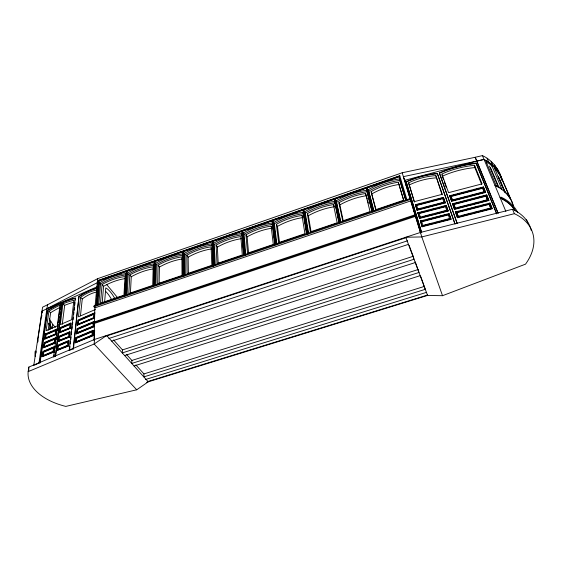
<?xml version="1.0" encoding="UTF-8"?>
<svg xmlns="http://www.w3.org/2000/svg" width="562" height="562" viewBox="0 0 562 562"><rect width="100%" height="100%" fill="white"/><g stroke="black" fill="none" stroke-linecap="round" stroke-linejoin="round"><path stroke-width="0.84" d="M420.622 232.935L420.446 232.443A249.985 4.271 72.1 0 1 416.175 218.646L414.967 214.825L93.91 322.068L94.374 325.735A229.76 80.008 75.3 0 0 94.556 339.441L94.142 344.028L136.721 389.796L148.256 381.816L106.625 335.479L94.142 344.028L28.156 371.637A56.903 33.193 3.1 0 0 65.796 406.403L136.721 389.796M94.402 322.623L94.437 320.466A229.76 80.008 75.3 0 1 94.936 307.828L93.945 306.712L94.03 305.819L409.965 198.618L410.724 200.915A249.985 4.271 72.1 0 0 414.552 213.384L415.213 215.541L93.84 322.806M159.116 283.887L159.446 267.048L158.062 265.166A52.849 34.802 -36.5 0 1 181.884 256.939L182.018 275.436L157.669 283.698L158.062 265.166M155 284.913L155.526 263.374A56.888 37.443 -36.5 0 1 182.748 253.947L182.931 276.293M155.92 285.236L156.405 264.562L155.526 263.374M153.482 285.426L154.051 263.887A56.586 36.579 -38.1 0 0 127.314 273.139L126.021 295.591M153.672 285.84L154.304 261.407L126.794 270.954L125.361 295.436M153.939 284.386L154.276 271.298M154.48 263.445L154.304 261.407M154.318 285.615L154.936 261.19L182.952 251.467L183.367 275.268M154.564 285.039L154.936 261.19M37.886 341.359L37.928 339.659M41.953 312.416L41.988 311.207L97.254 282.707M135.885 364.928L143.935 373.927L143.837 376.891L425.286 289.325L420.826 276.743M126.45 354.362L131.894 360.453L131.754 363.445L418.985 272.486L415.276 261.899M130.426 292.788L131.269 276.757L129.822 274.923A52.568 34.008 -38 0 1 153.215 266.845L152.709 285.384L128.81 293.497L129.822 274.923M127.061 295.022L128.234 274.298L127.314 273.139M113.559 339.947L122.467 349.908L122.291 352.915L414.032 259.258M125.6 295.724L126.794 270.954M124.539 296.097L125.867 273.638A56.341 35.715 -39.4 0 0 99.607 282.728L97.605 305.229M124.729 295.654L126.169 271.165L98.947 280.614L96.727 305.18M124.961 295.942L125.066 294.193M125.27 290.695L125.628 284.576M125.839 281.077L126.141 275.83M104.588 302.398L105.775 287.87A24.117 9.997 70.9 0 1 114.978 298.851M102.235 302.363L103.591 286.29L102.087 284.498A52.343 33.207 -39.4 0 1 125.059 276.567L123.949 295.148L100.479 303.115L102.087 284.498M98.736 304.625L100.563 283.866L99.607 282.728M93.819 340.27L94.69 330.66M97.05 304.618L98.947 280.614M94.43 337.031L94.669 334.411M93.004 335.781L93.194 330.294L75.87 337.572L75.294 342.799L93.004 335.781L93.194 330.294M93.819 326.852L94.002 321.464L76.846 328.742L76.277 333.87L93.819 326.852L94.002 321.464M94.795 312.802L77.795 320.08L77.24 325.11L94.62 318.099L94.718 313.645M96.102 305.391L98.385 280.319L399.744 175.709L399.87 176.068M96.657 302.286L96.966 298.9M97.191 296.357L97.5 292.971M97.732 290.428L98.041 287.034M98.266 284.498L98.385 280.319M90.749 327.442L93.102 326.452L93.144 322.525L77.535 329.142L77.135 332.802L89.182 328.103M93.615 317.446L93.952 313.856L78.483 320.466L78.09 324.063L93.903 317.706L94.1 315.556M92.414 333.87L92.28 335.366L82.79 339.336M93.299 324.253L93.144 322.525M95.097 306.086L97.619 278.682L402.188 172.773L475.227 157.276L498.115 213.146M80.464 315.781L82.277 298.907L80.605 297.354A29.842 17.148 -45.7 0 1 97.177 290.104M75.884 340.439L75.87 337.572M77.535 325.37L77.809 322.855M80.605 297.354L78.476 316.778L95.407 309.507M76.165 341.724L76.573 337.987L92.33 331.369L91.985 335.107L76.165 341.724L76.46 341.977L76.573 337.987M77.43 333.062L77.535 329.142M78.385 324.316L78.483 320.466M96.973 288.137A41.714 24.11 -46.1 0 0 78.975 296.42L73.123 348.869L69.189 350.505L75.252 298.057A91.838 53.137 -48.8 0 0 63.731 301.864L59.059 303.916A91.838 53.137 -48.8 0 0 47.37 310.28L39.726 362.75L34.514 365.117M73.425 349.121L78.975 296.42M68.55 346.002L68.866 340.516L57.282 345.384L56.607 350.611L68.55 346.002L68.866 340.516M69.597 337.067L69.899 331.685L58.427 336.554L57.767 341.682L69.597 337.067L69.899 331.685M70.622 328.306L70.917 323.024L59.544 327.885L58.898 332.922L70.622 328.306L70.917 323.024M69.688 349.037L69.983 346.459M70.285 343.881L70.58 341.303M70.777 339.581L71.072 337.003M71.374 334.425L71.669 331.847M71.964 329.262L72.266 326.684M72.463 324.969L72.758 322.384M73.06 319.806L73.355 317.228M73.65 314.65L73.952 312.072M74.149 310.35L74.444 307.772M74.739 305.194L75.041 302.609M75.336 300.031L75.252 298.057M59.333 349.142L67.861 345.574L68.002 341.584L57.956 345.806L57.781 349.789L57.956 345.806M68.613 336.406L69.049 332.739L59.094 336.954L58.624 340.621L68.908 336.659L58.624 340.621M69.646 327.66L70.067 324.063L60.211 328.278L59.748 331.875L69.941 327.913M68.037 344.077L68.002 341.584M69.168 334.46L69.049 332.739M62.27 324.351L64.679 305.335L62.972 303.817L63.604 303.55A72.428 41.56 -48.2 0 1 73.896 300.291L71.627 319.715L60.303 324.576L62.972 303.817M58.926 340.874L59.094 336.954M60.211 328.278L60.043 332.128L61.567 331.482M55.441 356.596L62.129 302.546L55.554 355.732M57.296 347.871L57.282 345.384M58.504 338.514L58.427 336.554M59.621 329.817L59.544 327.885M53.833 352.149L54.219 346.67L42.789 351.475L42.038 356.701L53.833 352.149L54.219 346.67M55.006 343.22L55.385 337.839L44.061 342.644L43.323 347.773L55.006 343.22L55.385 337.839M56.165 334.46L56.53 329.177L45.311 333.976L44.588 339.012L56.165 334.46L56.53 329.177M54.001 356.371L54.233 354.636M54.57 352.037L54.802 350.302M55.027 348.566L55.371 345.96M55.708 343.354L55.94 341.619M56.165 339.884L56.509 337.284M56.734 335.549L57.078 332.943M57.422 330.344L57.647 328.608M57.872 326.873L58.216 324.267M58.441 322.532L58.785 319.926M59.017 318.19L59.242 316.455M59.586 313.856L59.811 312.121M60.155 309.514L60.38 307.779M60.724 305.18L60.661 303.185L53.58 356.996L55.132 356.35M43.977 355.563L53.158 351.721L53.355 347.738L43.443 351.896L43.218 355.879L43.752 352.142L53.657 347.983L53.355 347.738M46.765 346.002L54.345 342.806L54.528 338.893L44.707 343.052L44.489 346.965L44.707 343.052M55.209 333.807L55.687 330.21L45.951 334.376L45.438 337.973L55.505 334.06M53.46 349.48L53.657 347.983M54.542 341.338L54.528 338.893M55.603 333.343L55.891 331.187M49.33 318.78L52.786 324.457L52.231 328.461L49.091 323.438M50.095 325.37L50.657 321.359M49.814 329.606L50.173 327.056L50.545 327.59M49.28 323.22L50.728 326.248L50.355 328.939A9.111 2.761 83.2 0 0 48.627 323.635M48.128 330.456L50.643 312.718A72.252 41.609 -48.2 0 1 59.017 307.927M42.67 354.706L42.993 352.465M43.871 346.311L44.117 344.597M44.89 339.258L45.248 336.743M48.915 311.222L46.119 330.667L57.303 325.869L60.043 305.103L59.41 305.391A72.428 41.56 -48.2 0 0 48.915 311.222L50.643 312.718M45.74 338.219L45.951 334.376M40.035 362.996L47.658 310.526A91.803 53.144 -48.8 0 1 59.347 304.168L60.949 303.445M38.961 363.073L47.496 304.787L97.619 278.682M33.769 365.455L42.579 307.189L47.468 304.794M38.083 337.966L41.848 313.09M42.213 312.57L42.452 310.955M28.156 371.637L28.873 367.056L94.556 339.441L420.446 232.443L512.488 209.254A64.391 41.7 -18.6 0 1 531.252 230.427M46.906 308.819L97.317 286.683M48.016 333.196L45.311 333.976M49.618 332.514L52.02 331.482M53.622 330.8L56.832 329.43M61.356 327.491L68.936 324.253M81.174 319.012L83.492 318.022M85.038 317.361L95.076 313.069M46.253 334.622L55.982 330.463L55.687 330.21M60.506 328.531L70.362 324.316L70.067 324.063M78.771 320.726L94.233 314.116L93.952 313.856M46.491 337.895L50.994 335.978M52.498 335.338L54.753 334.376M63.084 330.828L69.175 328.236M79.158 323.986L89.246 319.694M90.798 319.033L93.13 318.036M44.588 339.012L55.87 334.207M58.898 332.922L70.327 328.053M77.24 325.11L94.332 317.832M62.417 302.799L64.019 302.117A91.803 53.144 -48.8 0 1 75.533 298.317M45.122 342.567L52.666 339.371M54.177 338.731L55.687 338.092M58.722 336.8L63.316 334.854M64.841 334.207L67.138 333.238M79.474 328.004L81.813 327.014M83.373 326.353L85.712 325.363M87.272 324.703L89.611 323.705M91.95 322.714L93.51 322.054M45.009 343.298L54.83 339.139M59.389 337.207L69.344 332.992M77.83 329.395L93.44 322.785M44.187 346.719L54.043 342.553M77.135 332.802L92.807 326.192M64.679 305.335L65.304 305.068A72.252 41.609 -48.2 0 1 73.559 302.321M43.323 347.773L54.711 342.968M57.767 341.682L69.302 336.814M76.277 333.87L93.531 326.592M44.623 351.081L53.755 347.239M59.902 344.661L68.388 341.092M76.959 337.495L93.482 330.554M58.258 346.052L68.297 341.837M76.868 338.24L92.625 331.629M42.909 355.634L52.856 351.475M57.479 349.543L67.559 345.321M78.835 340.986L81.209 339.996M42.038 356.701L53.523 351.903M56.607 350.611L68.255 345.749M75.294 342.799L92.709 335.521M514.392 213.686L421.809 236.925L405.799 237.255L427.584 295.472L442.519 295.703L525.526 264.161A64.742 41.665 -18.5 0 0 514.392 213.686L512.488 209.254M98.624 280.607L212.829 240.972M214.487 240.395L240.972 231.207M242.622 230.631L399.041 176.356M183.816 275.612L183.591 251.242L212.127 241.344L213.244 266.507M213.883 265.412L212.78 241.112L241.85 231.031L243.831 255.253M244.519 255.022L242.517 230.799L272.127 220.522L272.303 220.852L242.7 231.115L244.639 254.474M275.752 244.421L272.809 220.29L302.981 209.816L303.15 210.153L272.984 220.613L275.83 243.887M307.737 234.48L303.677 209.577L334.425 198.906L339.497 223.191M340.073 222.608L335.135 198.66L366.48 187.785L372.381 211.122M367.204 187.539L399.161 176.454L399.287 176.805L367.344 187.884L367.204 187.539L373.196 211.368M99.186 280.895L126.401 271.453M127.019 271.242L154.522 261.702M155.154 261.485L183.163 251.769M184.034 275.914L183.802 251.544L212.331 241.653L212.717 250.329M214.045 264.857L212.984 241.428L242.039 231.347M307.625 233.097L303.838 209.914L334.58 199.25M366.621 188.137L335.289 199.004L335.135 198.66M93.945 306.712L410.225 199.482L409.965 198.618M94.936 307.828L410.724 200.915M94.395 323.424L415.459 216.335M106.548 336.013L406.459 237.578M108.838 338.5L407.569 240.789M111.676 341.099L408.462 244.365M122.467 349.908L413.189 256.3L413.822 258.52M124.645 355.535L415.269 262.559M131.894 360.453L418.135 269.542M134.03 365.981L420.172 275.668M143.935 373.927L424.436 286.395M145.502 379.505L426.691 292.303M147.497 381.584L427.619 295.015M146.633 382.315L427.759 295.366M415.388 204.687L443.432 197.36L445.237 202.566L445.301 202.945L417.067 210.286L415.388 204.687L417.067 210.286M449.705 195.717L483.432 186.907L485.526 192.085L485.568 192.471L451.616 201.301L449.705 195.717L451.616 201.301M416.309 204.835L421.409 203.5M427.352 201.948L429.902 201.287M431.602 200.838L434.145 200.177M435.845 199.728L438.395 199.067M440.095 198.625L443.488 197.733L443.432 197.36M453.134 195.218L455.663 194.557M457.349 194.115L459.878 193.454M461.564 193.012L464.086 192.352M468.301 191.256L470.83 190.595M476.731 189.05L479.26 188.389M480.946 187.954L483.475 187.294L483.432 186.907M417.896 209.317L417.819 208.945L443.945 202.144L444.008 202.517L442.624 198.323L416.632 205.109L417.896 209.317L420.418 208.657M452.417 200.332L450.998 196.131L482.646 187.87L484.177 191.67L452.361 199.953L452.417 200.332L457.44 199.025M416.709 205.481L442.687 198.695L442.624 198.323M451.054 196.51L482.688 188.256L482.646 187.87M424.633 207.561L427.162 206.9M428.841 206.465L435.585 204.708M437.264 204.273L442.322 202.959M459.112 198.59L461.627 197.936M463.299 197.501L465.807 196.848M469.994 195.759L476.688 194.016M478.36 193.581L483.383 192.274M416.997 209.914L445.237 202.566M451.56 200.922L485.526 192.085M417.868 212.731L446.214 205.376L448.062 210.694L448.118 211.073L419.582 218.442L417.868 212.731L419.582 218.442M452.558 203.732L486.657 194.881L488.799 200.17L488.835 200.557L454.503 209.422L452.558 203.732L454.503 209.422M417.938 213.103L422.104 212.022M426.27 210.94L428.771 210.293M430.436 209.858L435.438 208.565M441.275 207.048L446.27 205.755L446.214 205.376M454.272 203.676L459.266 202.383M460.924 201.948L467.577 200.227M471.736 199.145L474.23 198.498M475.888 198.07L480.875 196.77M482.54 196.342L485.034 195.695M445.399 206.352L445.462 206.732L419.203 213.539L419.126 213.167L445.399 206.352L446.811 210.631L446.748 210.258L420.341 217.087M455.318 208.432L453.864 204.161L485.87 195.857L487.472 200.121L485.87 195.857M453.92 204.54L485.905 196.243M487.43 199.735L455.262 208.052L453.864 204.161M423.713 216.602L432.782 214.255M436.913 213.195L439.386 212.555M441.037 212.127L445.982 210.848M458.697 207.561L465.469 205.811M467.163 205.369L469.699 204.716M473.935 203.62L476.471 202.966M482.393 201.435L484.936 200.782M419.512 218.07L448.062 210.694M454.447 209.043L488.799 200.17M420.397 220.95L449.052 213.56L450.942 218.997L450.998 219.37L422.146 226.774L420.397 220.95L422.146 226.774M455.466 211.909L489.952 203.023L492.136 208.425L492.179 208.811L457.454 217.712L455.466 211.909L457.454 217.712M421.31 221.105L423.839 220.452M428.047 219.37L430.576 218.716M432.262 218.281L437.32 216.981M438.999 216.546L441.528 215.892M443.214 215.457L445.743 214.81M455.522 212.288L458.887 211.417M460.566 210.989L463.088 210.336M467.296 209.254L469.818 208.607M471.497 208.172L476.541 206.872M482.428 205.355L484.95 204.701M421.676 221.4L448.237 214.558L449.67 218.92L449.614 218.541L422.912 225.397L422.982 225.769L421.676 221.4L421.746 221.772L448.293 214.937L448.237 214.558M456.794 212.352L458.276 216.707L456.794 212.352L489.158 204.013L490.795 208.362L489.158 204.013M456.85 212.731L489.193 204.399M458.22 216.335L490.752 207.982M423.818 225.559L430.485 223.845M434.658 222.77L437.159 222.13M441.332 221.063L448.841 219.131M463.278 215.429L465.779 214.782M467.443 214.354L469.944 213.715M474.117 212.647L476.618 212M480.784 210.933L483.285 210.293M484.957 209.865L489.959 208.579M422.076 226.402L450.942 218.997M457.398 217.339L492.136 208.425M502.302 180.571C499.548 169.907 492.607 160.261 482.435 155.597L475.192 157.283L498.051 213.167M484.044 159.418L476.766 161.118L484.015 159.425C491.483 163.078 497.953 169.092 501.142 176.868M495.726 185.355L497.721 186.767M52.786 324.457L55.35 327.414M106.661 284.527L117.31 297.319M212.963 266.114L211.979 243.831A57.261 38.286 -34.7 0 0 184.252 253.427L185.088 254.642L185.32 275.261M186.823 255.239L187.062 273.722L211.874 265.299L211.087 246.858A53.2 35.589 -34.7 0 0 186.823 255.239L188.144 257.157L188.375 273.111M243.571 255.738L241.758 233.518A57.717 39.108 -32.8 0 0 213.511 243.297L214.305 244.54L215.267 265.102M216.11 245.123L217.016 263.55L242.299 254.972L240.831 236.588A53.622 36.347 -32.8 0 0 216.11 245.123L217.368 247.083L218.168 263.002M274.769 245.158L272.092 223.016A58.265 39.895 -30.7 0 0 243.318 232.977L244.07 234.249L245.798 254.748M271.882 227.491L271.13 226.121A54.135 37.071 -30.7 0 0 245.952 234.818L247.132 236.827L248.594 253.448M274.389 223.767A58.82 40.64 -28.4 0 1 303.67 213.644L303.009 212.317A58.926 40.64 -28.4 0 0 273.687 222.468L274.389 223.767L276.911 244.196M302.714 216.855L302.012 215.457A54.746 37.759 -28.4 0 0 276.349 224.315L277.466 226.374L279.476 242.187M338.844 222.524L334.516 201.407A59.705 41.328 -26.1 0 0 304.632 211.755L305.285 213.082L308.636 233.441M334.137 206.022L333.484 204.589A55.469 38.399 -26.1 0 0 307.337 213.616L308.369 215.724L311.011 231.474M336.779 202.201A60.506 41.96 -23.6 0 1 367.204 191.684L366.642 190.286A60.619 41.96 -23.7 0 0 336.167 200.831L340.986 222.468M367.281 198.997L365.574 193.504A56.312 38.982 -23.6 0 0 338.907 202.713L339.87 204.87L343.347 221.386M497.391 168.839L499.049 172.667M500.875 177.487L501.866 179.784M494.609 164.94L496.26 168.769M498.649 176.988L505.154 192.127M498.185 176.391L505.266 192.857M491.16 161.399L492.804 165.221M487.085 158.266L488.715 162.095M490.394 167.328L498.852 187.251M489.404 166.064L498.382 187.237M482.435 155.597L505.877 211.41M457.018 223.142L439.351 172.864A94.079 65.08 -8 0 1 476.07 163.078L496.632 213.525M476.07 163.078L496.668 213.911M474.581 165.305L482.091 183.872L448.539 192.668L441.894 173.995A73.341 50.095 -8.6 0 1 474.581 165.305L474.848 167.588L481.69 184.547M483.475 187.294L485.568 192.471M488.835 200.557L486.657 194.881M491.862 208.038L489.952 203.023M482.688 188.256L484.219 192.056M405.869 200.458L399.392 178.948A61.672 42.522 -21.3 0 0 368.321 189.703L373.976 211.277M403.671 200.016L398.282 182.207A57.289 39.509 -21.2 0 0 371.096 191.6L376.175 210.244M409.087 245.32L413.189 256.3M450.998 196.131L452.361 199.953M442.54 177.058L443.404 179.496M444.268 181.926L446.284 187.61M439.351 172.864L457.257 223.578M442.519 295.703L421.809 236.925L404.24 178.962M412.747 206.071L409.157 194.522M413.597 208.516L415.023 212.584M421.507 232.197L406.15 181.702A67.25 46.358 -11 0 1 437.32 173.398L455.087 224.133M437.32 173.398L454.855 223.69M405.202 181.393L404.345 178.934L405.104 181.442M435.817 175.618L442.301 194.297L414.398 201.61L408.623 182.847A50.622 34.521 -11.4 0 1 435.817 175.618L442.097 194.916M443.488 197.733L445.301 202.945M446.27 205.755L448.118 211.073M450.998 219.37L449.052 213.56M499.485 173.04L500.644 176.749M513.169 205.762L512.031 202.053L501.002 176.651L501.726 179.84M419.126 213.167L420.411 217.459M408.623 182.847L414.334 202.187M406.15 181.702L421.69 232.661M406.895 187.076L406.143 184.596A26.491 0.548 71.8 0 1 407.05 187.062M407.401 188.727L408.658 192.864M405.609 183.107L406.874 187.258M407.373 188.916L412.67 206.352M413.428 208.846L414.686 212.998M415.697 216.321L416.449 218.808M419.983 230.434L420.488 232.092M402.188 172.773L410.471 200.058M414.967 214.825L415.185 215.541M399.744 175.709L406.979 199.924M399.161 176.454L406.354 200.557M399.392 178.948L405.855 200.704M398.282 182.207L403.579 200.22L375.711 209.682L371.096 191.6M368.321 189.703L373.625 210.722M366.48 187.785L372.451 211.621M367.415 192.52L372.248 211.867M366.642 190.286L371.889 211.312M367.688 200.641L368.3 203.114M365.574 193.504L370.049 211.6L342.722 220.88L338.907 202.713M336.167 200.831L340.537 221.948M334.425 198.906L339.343 222.854M336.863 211.214L335.135 202.77A59.6 41.328 -26.1 0 0 305.285 213.082M337.214 212.907L338.598 219.665M333.484 204.589L337.172 222.763L310.379 231.86L307.337 213.616M304.632 211.755L308.243 233.806M303.29 211.01L307.049 234.199M302.981 209.816L306.88 233.862M303.009 212.317L306.578 234.368M302.012 215.457L304.934 233.708L278.661 242.629L276.349 224.315M442.013 174.747L442.252 176.243A73.123 50.074 -8.5 0 1 474.848 167.588M273.687 222.468L276.399 244.603M272.408 221.709L274.502 238.955M274.713 240.677L275.127 244.126M272.127 220.522L275.05 244.66M271.13 226.121L273.315 244.442L247.54 253.188L245.952 234.818M243.318 232.977L245.173 255.19M242.11 232.211L243.03 243.458M243.248 246.051L243.599 250.378M243.81 252.977L244.027 255.57M213.511 243.297L214.494 264.723M212.907 254.67L213.293 263.346M184.252 253.427L184.477 275.773M182.952 251.467L183.156 275.837M79.256 296.68A41.7 24.11 -46.1 0 1 97.247 288.404M82.277 298.907A29.772 17.169 -45.8 0 1 96.186 292.114M439.407 173.237A94.03 65.08 -8 0 1 476.112 163.465M406.228 182.074A67.215 46.358 -11 0 1 437.384 173.777M409.066 185.06A50.475 34.514 -11.3 0 1 436.182 177.859M105.726 291.439A24.089 10.088 70.9 0 1 111.796 299.932M28.817 370.744A56.629 33.263 3.2 0 1 28.873 367.056M41.539 315.12A4.721 0.464 -86.2 0 1 41.862 316.174M35.813 353.287A55.793 33.601 3.3 0 1 35.954 351.053L35.146 351.32A55.786 33.579 3.3 0 0 35.209 356.526M35.722 353.273A55.835 33.594 3.3 0 1 35.842 351.791M37.773 342.075A55.034 33.755 3.5 0 1 37.879 338.331M185.088 254.642A57.162 38.293 -34.8 0 1 212.014 245.165M103.591 286.29A52.196 33.221 -39.4 0 1 124.652 278.661M214.305 244.54A57.612 39.115 -32.8 0 1 241.73 234.895M339.87 204.87A56.151 38.982 -23.6 0 1 366.466 195.709M188.144 257.157A53.053 35.596 -34.7 0 1 211.684 248.91M308.369 215.724A55.308 38.406 -26 0 1 334.46 206.739M247.132 236.827A53.98 37.085 -30.7 0 1 271.551 228.277M217.368 247.083A53.467 36.354 -32.8 0 1 241.337 238.688M128.234 274.298A56.488 36.593 -38.1 0 1 154.206 265.159M368.883 191.101A61.56 42.522 -21.2 0 1 399.898 180.374M156.405 264.562A56.79 37.45 -36.5 0 1 182.847 255.253M131.269 276.757A52.421 34.022 -38.1 0 1 153.974 268.798M277.466 226.374A54.584 37.766 -28.4 0 1 302.342 217.663M371.974 193.806A57.12 39.502 -21.2 0 1 399.09 184.462M100.563 283.866A56.242 35.729 -39.5 0 1 126.078 274.881M159.446 267.048A52.702 34.816 -36.5 0 1 182.566 258.942M244.07 234.249A58.16 39.902 -30.7 0 1 272.001 224.428M486.594 162.854A5.43 1.63 47.3 0 1 492.221 166.542M494.686 168.635A12.54 1.581 59.2 0 1 500.784 176.545M526.25 219.882A4.229 0.45 71.7 0 1 527.767 222.756M502.224 180.578A12.743 1.194 72 0 1 502.154 180.03M502.119 179.573A12.743 1.194 72 0 1 502.119 179.229M500.328 198.224A63.12 41.714 -18.7 0 1 515.389 210.771M494.897 185.305A62.101 41.771 -19.1 0 1 513.324 205.685M515.502 210.736A63.063 41.714 -18.7 0 0 500.032 197.515L501.107 197.164A63.099 41.728 -18.7 0 1 517.707 212.457M476.794 161.104L404.661 180.346L403.368 176.644L476.794 161.104M499.393 187.279L496.141 185.467L485.512 160.282L491.125 163.971L501.887 189.148L499.393 187.279M507.1 193.953L504.402 191.242L493.584 166.064L499.667 173.974L510.577 199.152L507.1 193.953"/></g></svg>
